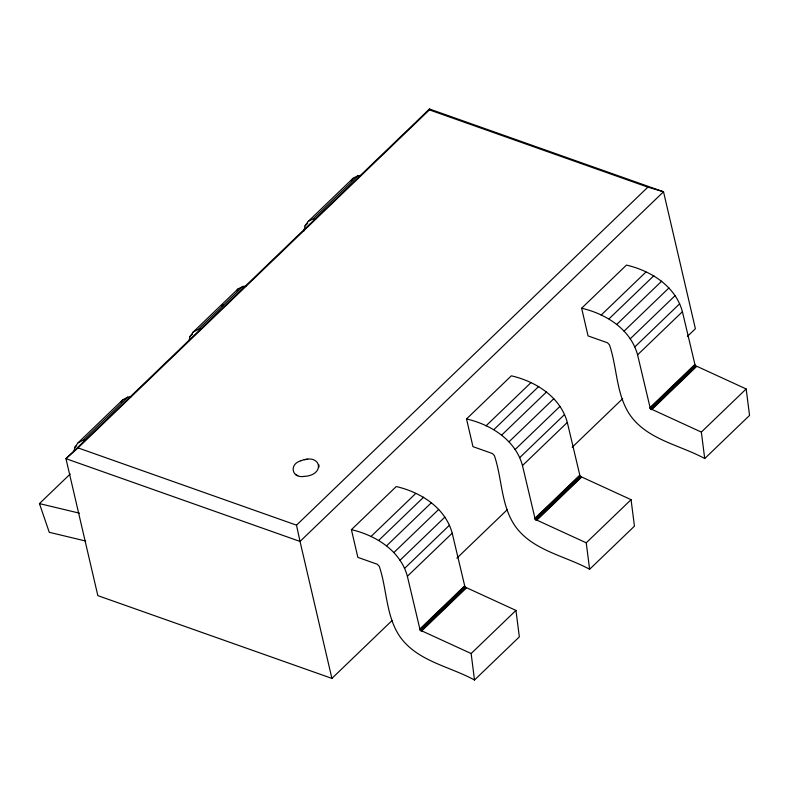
<?xml version="1.0" encoding="UTF-8"?>
<svg xmlns="http://www.w3.org/2000/svg" width="789" height="789" viewBox="0 0 789 789"><rect width="100%" height="100%" fill="white"/><g stroke="black" fill="none" stroke-linecap="round" stroke-linejoin="round"><path stroke-width="1.18" d="M304.081 476.408C325.749 475.333 321.458 452.58 300.905 460.766M318.953 467.147L318.973 464.948M392.182 620.41L331.903 678.402L97.836 595.626L65.96 458.665L78.032 447.896L429.413 109.888L429.453 108.99L663.519 191.776L695.395 328.737L687.416 336.41M74.008 451.377L74.817 447.324L78.012 442.846L122.847 399.717L127.818 397.133L131.023 396.877M189.113 340.651L189.922 336.597L193.118 332.11L237.953 288.991L242.923 286.407L246.129 286.151M304.012 230.94L305.027 225.871L308.223 221.384L353.058 178.265L358.028 175.681L361.234 175.424M120.924 402.41L122.847 399.717M236.67 290.786L237.953 288.991M351.135 180.947L353.058 178.265M74.817 447.324L76.572 445.637M189.922 336.597L192.555 334.063M221.561 306.162L223.326 304.465M305.027 225.871L307.661 223.336M78.012 442.846L82.983 440.262L127.818 397.133M193.118 332.11L198.088 329.536L242.923 286.407M308.223 221.384L313.203 218.809L358.028 175.681M429.453 108.99L65.96 458.665L300.027 541.441L331.903 678.402M85.735 541.037L49.263 532.309L39.45 503.599L70.221 474.002M296.496 525.158L647.868 187.151L663.519 191.776L300.027 541.441L296.496 525.158L78.032 447.896M351.411 529.675L396.246 486.547C420.715 492.208 445.302 507.672 452.205 533.177L464.968 586.996L515.957 610.41L519.34 636.881L474.505 680.01C449.7 666.409 417.785 661.399 400.279 637.137C385.801 616.525 387.162 589.511 379.282 566.364L377.369 564.273L357.861 557.379L351.411 529.675C375.889 535.336 400.477 550.801 407.371 576.295L420.133 630.115L471.132 653.539L474.505 680.01M466.516 418.949L511.351 375.82C535.82 381.481 560.417 396.946 567.311 422.45L580.073 476.26L631.062 499.684L634.445 526.155L589.61 569.273C564.806 555.683 532.891 550.673 515.385 526.411C500.907 505.798 502.268 478.785 494.387 455.638L492.474 453.547L472.966 446.653L466.516 418.949C490.995 424.6 515.582 440.065 522.476 465.569L535.238 519.389L586.237 542.812L589.61 569.273M581.631 308.223L626.456 265.094C650.925 270.755 675.522 286.22 682.416 311.714L695.178 365.534L746.167 388.957L749.55 415.428L704.715 458.547C679.911 444.957 647.996 439.946 630.49 415.675C616.022 395.072 617.383 368.049 609.493 344.911L607.579 342.82L588.071 335.917L581.631 308.223C606.1 313.874 630.687 329.338 637.581 354.843L650.343 408.663L701.342 432.086L704.715 458.547M370.919 536.579L415.754 493.45M486.024 425.843L530.859 382.724M601.129 315.117L645.964 271.998M378.828 540.287L423.654 497.159M493.934 429.561L538.759 386.432M609.039 318.825L653.864 275.706M386.659 545.732L431.484 502.613M501.765 435.005L546.59 391.877M616.87 324.279L661.695 281.15M393.879 552.556L438.704 509.428M508.984 441.82L553.809 398.701M624.089 331.094L668.924 287.975M399.993 560.279L444.828 517.15M515.099 449.543L559.934 406.424M630.214 338.816L675.039 295.697M404.599 568.376L449.434 525.247M519.704 457.65L564.539 414.521M634.81 346.923L679.645 303.795M407.371 576.295L452.205 533.177M522.476 465.569L567.311 422.45M637.581 354.843L682.416 311.714M456.9 558.148L507.435 509.536M572.163 447.284L622.689 398.672M419.679 629.178L464.504 586.049M534.784 518.452L579.609 475.323M649.889 407.726L694.724 364.597M419.847 629.642L464.672 586.523M534.952 518.915L579.787 475.787M650.057 408.189L694.892 365.06M420.133 630.115L464.968 586.996M535.238 519.389L580.073 476.26M650.343 408.663L695.178 365.534M420.517 630.559L465.342 587.43M535.623 519.833L580.448 476.704M650.728 409.106L695.563 365.978M420.961 630.934L465.786 587.805M536.066 520.198L580.891 477.079M651.172 409.471L695.997 366.352M421.425 631.2L466.26 588.071M536.53 520.474L581.365 477.345M651.635 409.747L696.47 366.619M471.132 653.539L515.957 610.41M586.237 542.812L631.062 499.684M701.342 432.086L746.167 388.957M300.905 460.756C288.922 464.04 291.536 478.45 304.09 476.428M304.238 459.74L307.68 459.267M313.203 218.809L316.399 218.553M198.088 329.536L201.294 329.279M82.983 440.262L85.123 440.094M39.45 503.599L79.442 513.175M429.413 109.888L647.868 187.151M295.372 474.396L297.798 475.609"/></g></svg>
